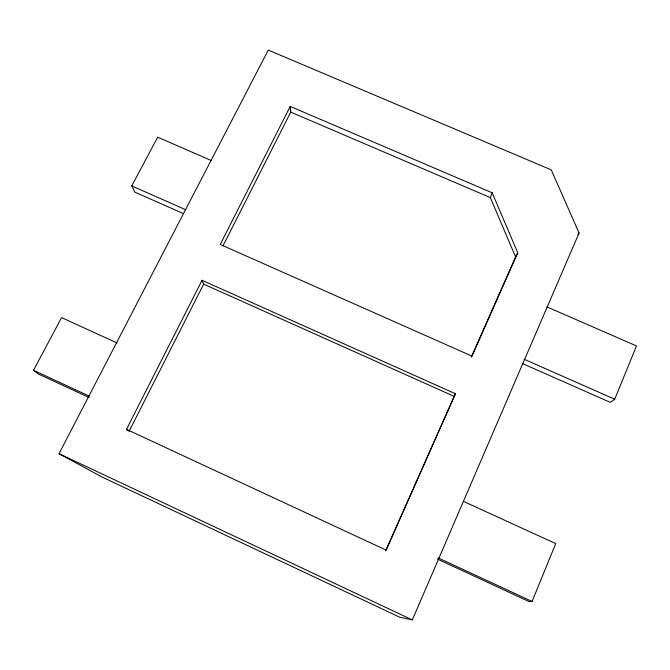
<?xml version="1.0" encoding="UTF-8"?>
<svg xmlns="http://www.w3.org/2000/svg" width="670" height="670" viewBox="0 0 670 670"><rect width="100%" height="100%" fill="white"/><g stroke="black" fill="none" stroke-linecap="round" stroke-linejoin="round"><path stroke-width="1" d="M471.228 357.219L515.59 256.945L490.34 197.583L492.174 192.792L290.227 106.421L220.229 244.45L472.032 356.147L517.751 252.799L492.174 192.792M437.443 559.073L528.89 601.484L532.081 601.459L555.723 543.596L463.623 501.478M522.357 363.492L610.37 402.41L614.717 399.245L636.5 345.938L546.829 306.843M412.318 619.918L579.081 232.993L551.226 169.853L268.276 50.082L59.027 453.691L102.552 477.283L399.772 617.221L412.318 619.918L59.027 453.691M385.568 550.832L455.416 393.726L202.055 280.286L126.471 429.344L127.752 430.408M455.416 393.726L386.213 550.162L126.471 429.344M129.025 431.472L203.638 284.13L202.055 280.286M222.993 245.898L290.738 112.116L290.227 106.421M515.59 256.945L517.751 252.799M89.227 397.578L38.157 373.894L33.5 370.292L61.573 317.605L117.2 343.04M183.538 213.663L134.77 192.097L131.755 185.9L157.718 137.183L211.058 160.44M577.942 234.718L579.081 232.993M290.738 112.116L490.34 197.583M131.755 185.9L185.942 209.836M524.133 359.229L614.717 399.245M203.638 284.13L453.942 396.28M33.5 370.292L89.051 396.045M438.071 557.867L532.081 601.459"/></g></svg>
